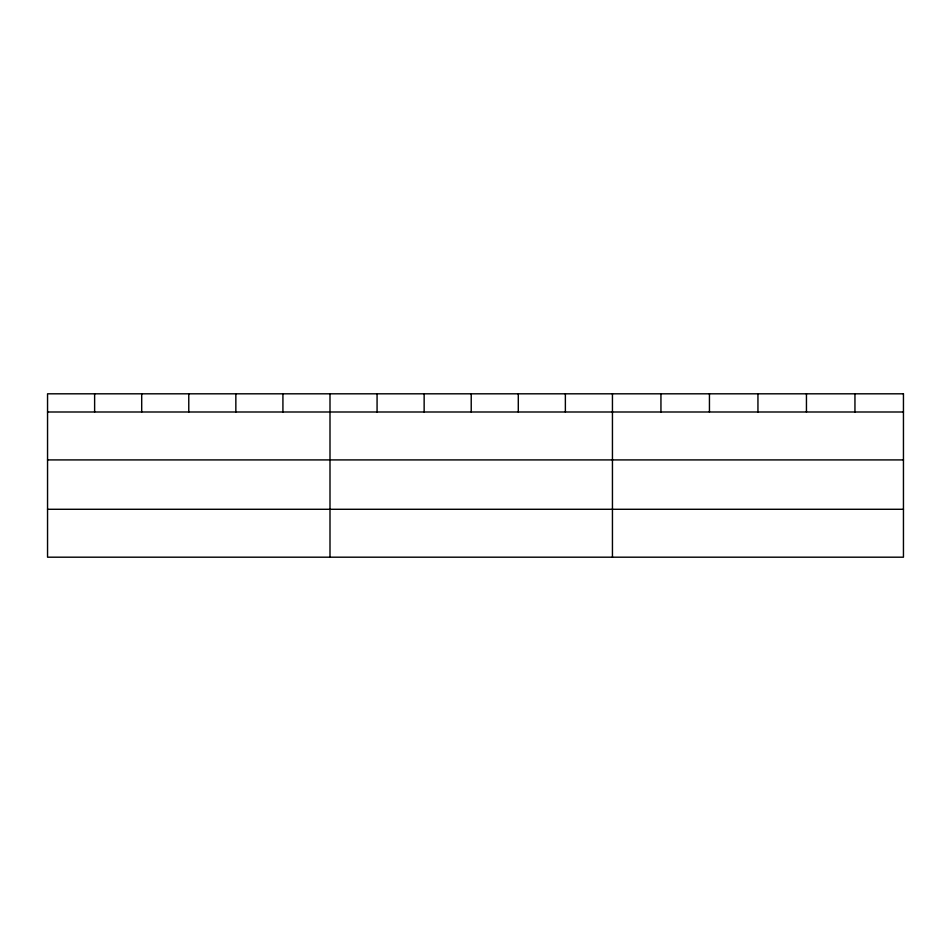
<?xml version="1.0" encoding="UTF-8"?>
<svg xmlns="http://www.w3.org/2000/svg" width="951" height="951" viewBox="0 0 951 951"><rect width="100%" height="100%" fill="white"/><g stroke="black" fill="none" stroke-linecap="round" stroke-linejoin="round"><path stroke-width="1.43" d="M47.55 411.997L903.45 411.997M47.55 459.915L903.45 459.915M47.55 509.284L903.45 509.284M854.949 393.809L854.949 411.997M806.448 393.809L806.448 411.997M757.947 393.809L757.947 411.997M709.446 393.809L709.446 411.997M660.945 393.809L660.945 411.997M612.444 393.809L612.444 557.191M565.37 393.809L565.37 411.997M518.295 393.809L518.295 411.997M471.22 393.809L471.22 411.997M424.146 393.809L424.146 411.997M377.071 393.809L377.071 411.997M329.997 393.809L329.997 557.191M282.923 393.809L282.923 411.997M235.848 393.809L235.848 411.997M188.774 393.809L188.774 411.997M141.699 393.809L141.699 411.997M94.624 393.809L94.624 411.997M903.45 393.809L47.55 393.809L47.55 557.191L903.45 557.191L903.45 393.809"/></g></svg>
